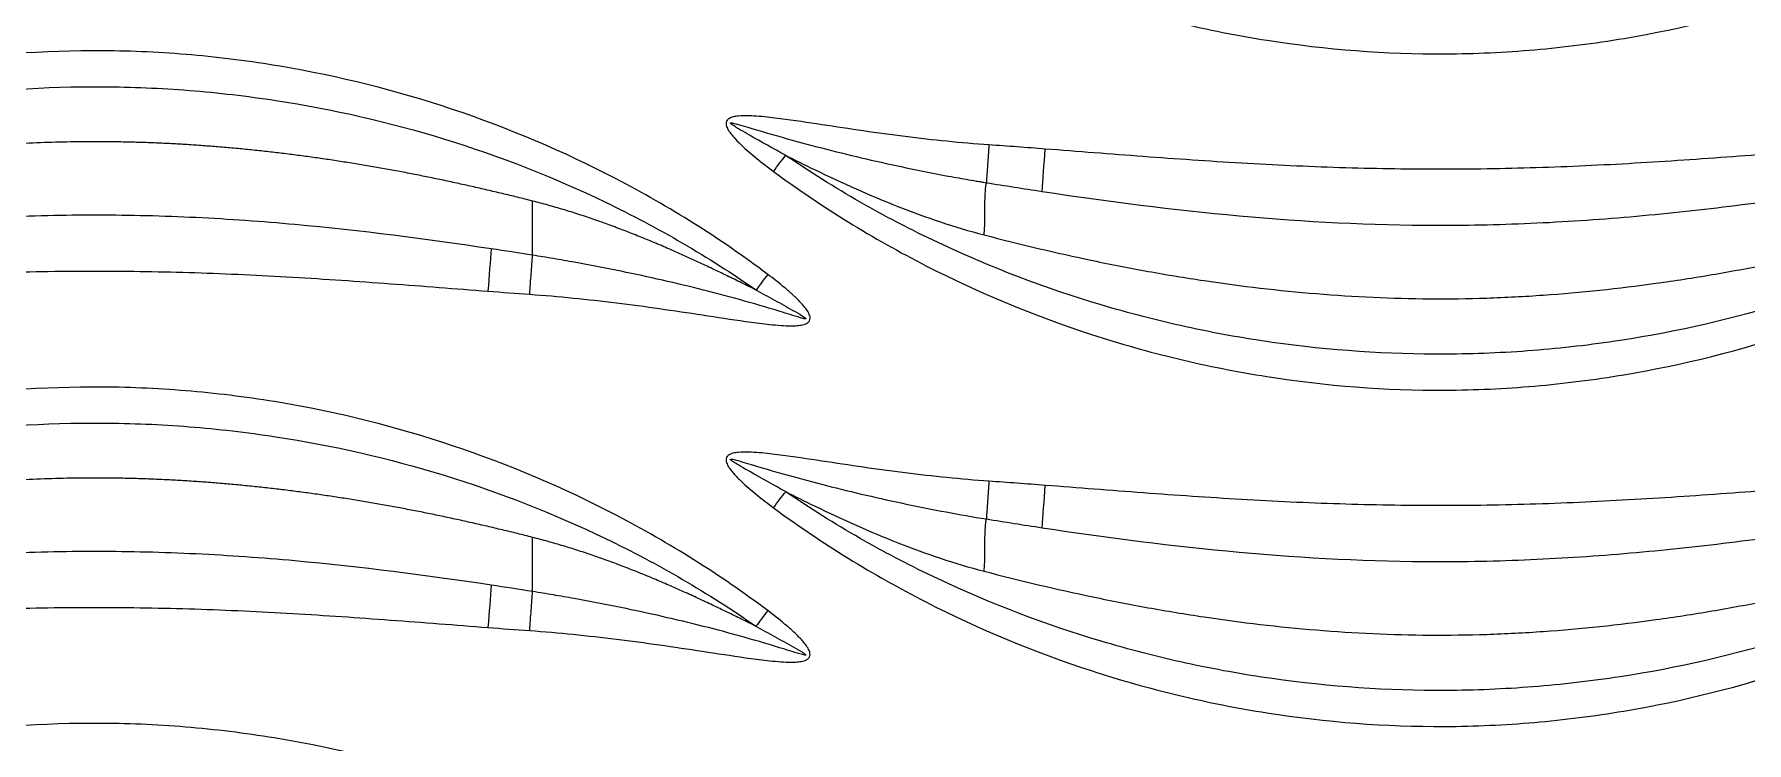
# Model space of a CAD drawing. Extents: x -2 to 78, y -19 to 124.
# Drawn here: x 30.93 to 37.3, y 42.78 to 45.41 of the extents above; entities that cross this region are included whole.
import ezdxf

# ---------------------------------------------------------------- set-up
doc = ezdxf.new("R2010")
doc.units = 0
doc.header["$MEASUREMENT"] = 0
doc.layers.add('1', color=4, linetype='Continuous')
doc.layers.add('GEOMETRY', color=2, linetype='Continuous', lineweight=25)

# ---------------------------------------------------------------- blocks, each defined once
blk = doc.blocks.new('2026 BEAM 220')
at = {"layer": 'GEOMETRY', "flags": 128}
for points in [[(36.6581, 44.827), (36.6594, 44.8441), (36.6607, 44.8622), (36.6622, 44.8811), (36.6637, 44.9009), (36.6653, 44.9212), (36.6669, 44.942), (36.6685, 44.9631), (36.6701, 44.9843)], [(34.6092, 44.6134), (34.6079, 44.5963), (34.6065, 44.5783), (34.6051, 44.5593), (34.6035, 44.5396), (34.602, 44.5192), (34.6004, 44.4984), (34.5988, 44.4773), (34.5972, 44.4561)], [(36.6582, 43.577), (36.6595, 43.594), (36.6609, 43.6121), (36.6624, 43.6311), (36.6639, 43.6508), (36.6654, 43.6712), (36.667, 43.6919), (36.6686, 43.713), (36.6703, 43.7343)], [(34.6093, 43.3634), (34.608, 43.3463), (34.6066, 43.3282), (34.6052, 43.3093), (34.6037, 43.2895), (34.6021, 43.2692), (34.6005, 43.2484), (34.5989, 43.2273), (34.5973, 43.2061)]]:
    blk.add_lwpolyline(points, dxfattribs=at)
at = {"layer": 'GEOMETRY'}
for points, knots in [([(35.6598, 46.151), (35.7501, 46.0843), (35.8427, 46.0219), (36.0318, 45.9051), (36.1284, 45.8509), (36.4242, 45.6997), (36.6291, 45.6146), (36.8953, 45.5279), (36.9491, 45.5116), (37.057, 45.4812), (37.1113, 45.467), (37.2203, 45.4408), (37.2752, 45.4288), (37.3852, 45.407), (37.4402, 45.3973), (37.7156, 45.354), (37.9365, 45.337), (38.2685, 45.3387), (38.3793, 45.3438), (38.5457, 45.3582), (38.6012, 45.3641), (38.7122, 45.3782), (38.7678, 45.3864), (39.0437, 45.4327), (39.259, 45.4868), (39.574, 45.5924), (39.6777, 45.6318), (39.8312, 45.6971), (39.8821, 45.7199), (39.9831, 45.7676), (40.0333, 45.7926), (40.1825, 45.8707), (40.2795, 45.9265), (40.4686, 46.0461), (40.5607, 46.1098), (40.6502, 46.1776)], [0, 0, 0, 0, 0.0625, 0.0625, 0.125, 0.125, 0.25, 0.25, 0.28125, 0.28125, 0.3125, 0.3125, 0.34375, 0.34375, 0.375, 0.375, 0.5, 0.5, 0.5625, 0.5625, 0.59375, 0.59375, 0.625, 0.625, 0.75, 0.75, 0.8125, 0.8125, 0.84375, 0.84375, 0.875, 0.875, 0.9375, 0.9375, 1, 1, 1, 1]), ([(35.6378, 44.5185), (35.5489, 44.5855), (35.4573, 44.6484), (35.2694, 44.7665), (35.1731, 44.8218), (34.8768, 44.9761), (34.6737, 45.0619), (34.2571, 45.2013), (34.0436, 45.2549), (33.7698, 45.301), (33.7147, 45.3092), (33.6047, 45.3232), (33.5497, 45.3292), (33.3848, 45.3436), (33.2749, 45.3488), (32.9458, 45.351), (32.7267, 45.3347), (32.4534, 45.2925), (32.3987, 45.2829), (32.2895, 45.2616), (32.2352, 45.2499), (32.0735, 45.2116), (31.9671, 45.182), (31.6522, 45.081), (31.448, 44.9976), (31.2, 44.8725), (31.1508, 44.8464), (31.0536, 44.7923), (31.0057, 44.7643), (30.8635, 44.6775), (30.7711, 44.6158), (30.6813, 44.5501)], [0, 0, 0, 0, 0.0625, 0.0625, 0.125, 0.125, 0.25, 0.25, 0.375, 0.375, 0.40625, 0.40625, 0.4375, 0.4375, 0.5, 0.5, 0.625, 0.625, 0.65625, 0.65625, 0.6875, 0.6875, 0.75, 0.75, 0.875, 0.875, 0.90625, 0.90625, 0.9375, 0.9375, 1, 1, 1, 1]), ([(30.7269, 44.4897), (30.8165, 44.5505), (30.9084, 44.6074), (31.0494, 44.6872), (31.097, 44.7128), (31.1931, 44.7623), (31.2418, 44.7862), (31.4866, 44.9005), (31.6876, 44.9761), (31.9963, 45.0671), (32.1005, 45.0936), (32.3112, 45.1392), (32.4181, 45.1582), (32.738, 45.203), (32.9516, 45.2172), (33.2726, 45.2152), (33.3796, 45.2107), (33.5403, 45.198), (33.5939, 45.1928), (33.7011, 45.1803), (33.7549, 45.1731), (34.0217, 45.1323), (34.2306, 45.0843), (34.6395, 44.9585), (34.8395, 44.8806), (35.1322, 44.7397), (35.2277, 44.6891), (35.4143, 44.5805), (35.5054, 44.5225), (35.5943, 44.4606)], [0, 0, 0, 0, 0.0625, 0.0625, 0.09375, 0.09375, 0.125, 0.125, 0.25, 0.25, 0.3125, 0.3125, 0.375, 0.375, 0.5, 0.5, 0.5625, 0.5625, 0.59375, 0.59375, 0.625, 0.625, 0.75, 0.75, 0.875, 0.875, 0.9375, 0.9375, 1, 1, 1, 1]), ([(36.4606, 44.9997), (36.3565, 45.0069), (36.2526, 45.0176), (36.0973, 45.0371), (36.0455, 45.0441), (35.9422, 45.059), (35.8906, 45.0668), (35.7874, 45.0824), (35.7358, 45.0903), (35.6581, 45.1003), (35.6322, 45.1034), (35.5932, 45.1066), (35.5802, 45.1075), (35.5541, 45.1082), (35.541, 45.1082), (35.5215, 45.1062), (35.515, 45.1053), (35.5056, 45.1028), (35.5024, 45.1017), (35.4964, 45.0991), (35.4935, 45.0975), (35.4885, 45.0934), (35.4863, 45.0908), (35.4836, 45.0848), (35.483, 45.0815), (35.4834, 45.0716), (35.4858, 45.0653), (35.4917, 45.0538), (35.4953, 45.0483), (35.503, 45.0379), (35.5072, 45.0328), (35.52, 45.0182), (35.5292, 45.009), (35.5574, 44.9821), (35.5773, 44.9652), (35.6176, 44.9326), (35.6383, 44.9168), (35.6592, 44.9013)], [0, 0, 0, 0, 0.25, 0.25, 0.375, 0.375, 0.5, 0.5, 0.625, 0.625, 0.6875, 0.6875, 0.71875, 0.71875, 0.75, 0.75, 0.765625, 0.765625, 0.773438, 0.773438, 0.78125, 0.78125, 0.789063, 0.789063, 0.796875, 0.796875, 0.8125, 0.8125, 0.828125, 0.828125, 0.84375, 0.84375, 0.875, 0.875, 0.9375, 0.9375, 1, 1, 1, 1]), ([(35.7036, 44.9613), (35.6589, 44.9859), (35.6143, 45.0107), (35.5589, 45.0423), (35.5479, 45.0486), (35.5314, 45.0583), (35.5259, 45.0616), (35.5151, 45.0683), (35.5097, 45.0717), (35.5033, 45.0764), (35.502, 45.0774), (35.5002, 45.079), (35.4997, 45.0796), (35.4991, 45.0806), (35.4989, 45.0811), (35.4993, 45.0817), (35.4998, 45.0819), (35.5017, 45.0822), (35.5033, 45.0819), (35.5064, 45.0814), (35.508, 45.081), (35.5157, 45.0793), (35.5218, 45.0776), (35.5401, 45.0724), (35.5522, 45.0688), (35.6128, 45.0507), (35.6613, 45.0363), (35.7588, 45.0091), (35.8078, 44.9961), (35.9549, 44.9586), (36.0535, 44.9357), (36.2021, 44.9045), (36.2517, 44.8946), (36.3263, 44.8807), (36.3511, 44.8762), (36.3885, 44.8697), (36.4072, 44.8665), (36.4259, 44.8634), (36.4384, 44.8614), (36.4446, 44.8603), (36.4509, 44.8593)], [0, 0, 0, 0, 0.125, 0.125, 0.15625, 0.15625, 0.171875, 0.171875, 0.1875, 0.1875, 0.191406, 0.191406, 0.193359, 0.193359, 0.194336, 0.194336, 0.195313, 0.195313, 0.199219, 0.199219, 0.203125, 0.203125, 0.21875, 0.21875, 0.25, 0.25, 0.375, 0.375, 0.5, 0.5, 0.75, 0.75, 0.875, 0.875, 0.9375, 0.9375, 0.96875, 0.984375, 0.984375, 1, 1, 1, 1]), ([(34.7629, 44.7911), (34.7442, 44.7958), (34.7069, 44.8052), (34.6507, 44.8188), (34.5944, 44.8321), (34.538, 44.845), (34.4815, 44.8575), (34.425, 44.8696), (34.3683, 44.8813), (34.3115, 44.8925), (34.2546, 44.9033), (34.1977, 44.9136), (34.1406, 44.9235), (34.0835, 44.9328), (34.0262, 44.9417), (33.9689, 44.9501), (33.9115, 44.9581), (33.854, 44.9655), (33.7964, 44.9724), (33.7387, 44.9787), (33.681, 44.9846), (33.6232, 44.9899), (33.5654, 44.9946), (33.5075, 44.9988), (33.4495, 45.0024), (33.3916, 45.0055), (33.3335, 45.0079), (33.2755, 45.0097), (33.2174, 45.011), (33.1594, 45.0115), (33.0833, 45.0115), (32.9891, 45.0098), (32.8769, 45.0056), (32.7648, 44.9991), (32.6529, 44.9904), (32.5412, 44.9797), (32.4298, 44.9671), (32.3187, 44.9525), (32.2079, 44.936), (32.0974, 44.9177), (31.9873, 44.8978), (31.8775, 44.8761), (31.7681, 44.8528), (31.6591, 44.828), (31.5504, 44.8018), (31.4782, 44.7832), (31.4422, 44.7739)], [0, 0, 0, 0, 0.0172382, 0.0344782, 0.0517199, 0.0689628, 0.0862062, 0.1034498, 0.1206929, 0.1379353, 0.1551768, 0.1724175, 0.1896576, 0.2068974, 0.2241373, 0.2413776, 0.2586189, 0.2758616, 0.2931055, 0.3103499, 0.3275945, 0.3448388, 0.3620825, 0.3793254, 0.3965673, 0.4138081, 0.431048, 0.4482869, 0.465525, 0.4827628, 0.5000005, 0.5333278, 0.5666585, 0.5999934, 0.6333318, 0.6666718, 0.7000105, 0.733344, 0.7666719, 0.7999979, 0.8333258, 0.8666582, 0.8999965, 0.9333369, 0.9666729, 1, 1, 1, 1]), ([(40.6076, 44.9855), (40.5182, 44.9228), (40.4265, 44.864), (40.2388, 44.7541), (40.1427, 44.703), (39.9954, 44.6317), (39.9458, 44.6089), (39.8462, 44.5653), (39.7961, 44.5446), (39.645, 44.4852), (39.5431, 44.4496), (39.234, 44.3542), (39.0235, 44.3058), (38.7547, 44.2646), (38.7005, 44.2573), (38.5923, 44.2449), (38.5383, 44.2396), (38.3762, 44.2269), (38.2682, 44.2224), (37.9447, 44.2208), (37.7294, 44.2353), (37.4608, 44.2735), (37.4071, 44.2821), (37.2997, 44.3014), (37.2463, 44.3121), (37.087, 44.3469), (36.982, 44.374), (36.671, 44.4666), (36.4687, 44.5435), (36.2223, 44.6596), (36.1733, 44.6838), (36.0766, 44.7341), (36.0288, 44.7602), (35.887, 44.8412), (35.7946, 44.8989), (35.7045, 44.9607)], [0, 0, 0, 0, 0.0625, 0.0625, 0.125, 0.125, 0.15625, 0.15625, 0.1875, 0.1875, 0.25, 0.25, 0.375, 0.375, 0.40625, 0.40625, 0.4375, 0.4375, 0.5, 0.5, 0.625, 0.625, 0.65625, 0.65625, 0.6875, 0.6875, 0.75, 0.75, 0.875, 0.875, 0.90625, 0.90625, 0.9375, 0.9375, 1, 1, 1, 1]), ([(36.4606, 44.9997), (36.4589, 44.9749), (36.4572, 44.95), (36.4539, 44.9025), (36.4523, 44.8799), (36.4509, 44.8593)], [0, 0, 0, 0, 0.5, 0.5, 1, 1, 1, 1]), ([(39.5927, 44.9837), (39.471, 44.9744), (39.3493, 44.9647), (39.1058, 44.9467), (38.984, 44.9383), (38.7402, 44.9242), (38.6183, 44.9185), (38.3742, 44.9108), (38.2522, 44.9089), (38.0083, 44.909), (37.8865, 44.9111), (37.643, 44.919), (37.5213, 44.9248), (37.278, 44.9389), (37.1564, 44.9473), (36.9132, 44.9654), (36.7917, 44.975), (36.6701, 44.9843)], [0, 0, 0, 0, 0.125, 0.125, 0.25, 0.25, 0.375, 0.375, 0.5, 0.5, 0.625, 0.625, 0.75, 0.75, 0.875, 0.875, 1, 1, 1, 1]), ([(35.6592, 44.9013), (35.7495, 44.8346), (35.8421, 44.7722), (36.0312, 44.6555), (36.1278, 44.6011), (36.4236, 44.45), (36.6286, 44.3648), (36.8947, 44.2781), (36.9485, 44.2618), (37.0565, 44.2313), (37.1107, 44.2172), (37.2198, 44.191), (37.2746, 44.179), (37.3846, 44.1571), (37.4397, 44.1474), (37.7151, 44.1041), (37.936, 44.0871), (38.268, 44.0887), (38.3788, 44.0938), (38.5452, 44.1082), (38.6007, 44.1141), (38.7118, 44.1282), (38.7674, 44.1364), (39.0433, 44.1826), (39.2586, 44.2367), (39.5737, 44.3424), (39.6774, 44.3817), (39.8309, 44.447), (39.8818, 44.4698), (39.9828, 44.5176), (40.033, 44.5425), (40.1822, 44.6206), (40.2792, 44.6764), (40.4684, 44.796), (40.5605, 44.8596), (40.65, 44.9275)], [0, 0, 0, 0, 0.0625, 0.0625, 0.125, 0.125, 0.25, 0.25, 0.28125, 0.28125, 0.3125, 0.3125, 0.34375, 0.34375, 0.375, 0.375, 0.5, 0.5, 0.5625, 0.5625, 0.59375, 0.59375, 0.625, 0.625, 0.75, 0.75, 0.8125, 0.8125, 0.84375, 0.84375, 0.875, 0.875, 0.9375, 0.9375, 1, 1, 1, 1]), ([(35.7041, 44.9611), (35.7405, 44.9428), (35.8778, 44.8749), (36.1203, 44.7657), (36.3336, 44.6937), (36.4422, 44.6653)], [0.4095603, 0.4095603, 0.4095603, 0.4095603, 0.5, 0.75, 1, 1, 1, 1]), ([(36.4422, 44.6653), (36.4432, 44.6712), (36.4443, 44.6835), (36.4452, 44.709), (36.4452, 44.7417), (36.4455, 44.781), (36.4468, 44.8189), (36.4488, 44.8445), (36.4506, 44.8573), (36.4509, 44.8593)], [0, 0, 0, 0, 0.0625, 0.125, 0.25, 0.375, 0.5, 0.625, 0.6482113, 0.6482113, 0.6482113, 0.6482113]), ([(34.7629, 44.5897), (34.7629, 44.5921), (34.763, 44.5969), (34.763, 44.6043), (34.763, 44.612), (34.763, 44.6198), (34.763, 44.6278), (34.763, 44.6359), (34.7629, 44.6481), (34.7628, 44.6642), (34.7628, 44.6843), (34.7629, 44.7041), (34.7629, 44.7232), (34.7629, 44.7416), (34.7629, 44.759), (34.7629, 44.7755), (34.7629, 44.7859), (34.7629, 44.7911)], [0, 0, 0, 0, 0.0414787, 0.082986, 0.124522, 0.166087, 0.2076811, 0.2493045, 0.2909574, 0.3906891, 0.4872601, 0.5806625, 0.6708903, 0.757939, 0.8418065, 0.9224926, 1, 1, 1, 1]), ([(35.5942, 44.4604), (35.5763, 44.4693), (35.5406, 44.487), (35.4868, 44.5132), (35.4329, 44.5391), (35.3787, 44.5644), (35.3243, 44.5893), (35.2696, 44.6135), (35.2147, 44.637), (35.1594, 44.6597), (35.1038, 44.6816), (35.0479, 44.7026), (34.9916, 44.7226), (34.935, 44.7415), (34.878, 44.7593), (34.8207, 44.776), (34.7822, 44.786), (34.7629, 44.7911)], [0, 0, 0, 0, 0.066671, 0.133348, 0.200029, 0.26671, 0.333389, 0.40006, 0.466723, 0.533375, 0.600018, 0.666653, 0.733287, 0.799926, 0.866582, 0.933267, 1, 1, 1, 1]), ([(36.6581, 44.827), (36.9019, 44.7902), (37.1461, 44.7584), (37.6359, 44.714), (37.8815, 44.7013), (38.2513, 44.7009), (38.3749, 44.7038), (38.6223, 44.7154), (38.7457, 44.724), (38.992, 44.746), (39.1149, 44.7594), (39.3602, 44.79), (39.4827, 44.8072), (39.6049, 44.8256)], [0, 0, 0, 0, 0.25, 0.25, 0.5, 0.5, 0.625, 0.625, 0.75, 0.75, 0.875, 0.875, 1, 1, 1, 1]), ([(34.6092, 44.6134), (34.3667, 44.6499), (34.1235, 44.6815), (33.7569, 44.7147), (33.6342, 44.7234), (33.3891, 44.7352), (33.2664, 44.7384), (33.0211, 44.7386), (32.8983, 44.7357), (32.6528, 44.7243), (32.5304, 44.7158), (32.164, 44.6833), (31.9209, 44.6521), (31.6783, 44.6158)], [0, 0, 0, 0, 0.25, 0.25, 0.375, 0.375, 0.5, 0.5, 0.625, 0.625, 0.75, 0.75, 1, 1, 1, 1]), ([(36.4422, 44.6653), (36.5759, 44.6304), (36.7108, 44.5983), (36.9154, 44.5555), (36.9839, 44.5421), (37.1217, 44.5173), (37.1911, 44.5058), (37.5385, 44.454), (37.8188, 44.4298), (38.1711, 44.4274), (38.2416, 44.4283), (38.3822, 44.4329), (38.4524, 44.4366), (38.6627, 44.4513), (38.8025, 44.4661), (39.0112, 44.495), (39.0807, 44.5058), (39.2191, 44.5293), (39.2879, 44.5421), (39.4932, 44.5831), (39.6287, 44.6142), (39.7629, 44.6482)], [0, 0, 0, 0, 0.125, 0.125, 0.1875, 0.1875, 0.25, 0.25, 0.5, 0.5, 0.5625, 0.5625, 0.625, 0.625, 0.75, 0.75, 0.8125, 0.8125, 0.875, 0.875, 1, 1, 1, 1]), ([(34.7525, 44.4445), (34.7544, 44.4703), (34.7562, 44.4962), (34.7598, 44.5453), (34.7614, 44.5687), (34.7629, 44.5897)], [0, 0, 0, 0, 0.5, 0.5, 1, 1, 1, 1]), ([(35.5942, 44.4604), (35.6171, 44.448), (35.6401, 44.4354), (35.6859, 44.4102), (35.7087, 44.3976), (35.7429, 44.3783), (35.7542, 44.3718), (35.7681, 44.3632), (35.7709, 44.3615), (35.7749, 44.3587), (35.7762, 44.3577), (35.7781, 44.3561), (35.7787, 44.3556), (35.7794, 44.3546), (35.7797, 44.3541), (35.7793, 44.3534), (35.7788, 44.3534), (35.7767, 44.3532), (35.7751, 44.3535), (35.7719, 44.3542), (35.7703, 44.3545), (35.7655, 44.3557), (35.7623, 44.3566), (35.7465, 44.3611), (35.734, 44.365), (35.7089, 44.3727), (35.6964, 44.3766), (35.6336, 44.3958), (35.5832, 44.4106), (35.482, 44.4387), (35.4312, 44.452), (35.2783, 44.4901), (35.1757, 44.5131), (35.0214, 44.5443), (34.9698, 44.5542), (34.8924, 44.5681), (34.8665, 44.5726), (34.8277, 44.5792), (34.8148, 44.5813), (34.7889, 44.5856), (34.7758, 44.5876), (34.7629, 44.5897)], [0, 0, 0, 0, 0.0625, 0.0625, 0.125, 0.125, 0.15625, 0.15625, 0.164062, 0.164062, 0.167969, 0.167969, 0.169922, 0.169922, 0.170898, 0.170898, 0.171875, 0.171875, 0.175781, 0.175781, 0.179687, 0.179687, 0.1875, 0.1875, 0.21875, 0.21875, 0.25, 0.25, 0.375, 0.375, 0.5, 0.5, 0.75, 0.75, 0.875, 0.875, 0.9375, 0.9375, 0.96875, 0.96875, 1, 1, 1, 1]), ([(31.6903, 44.4577), (31.8113, 44.4669), (31.9322, 44.4764), (32.1742, 44.4941), (32.2952, 44.5023), (32.5374, 44.516), (32.6586, 44.5216), (32.9012, 44.5291), (33.0225, 44.531), (33.265, 44.5309), (33.3863, 44.5288), (33.6287, 44.5209), (33.75, 44.5152), (33.9922, 44.5011), (34.1133, 44.4928), (34.3552, 44.4749), (34.4762, 44.4653), (34.5972, 44.4561)], [0, 0, 0, 0, 0.125, 0.125, 0.25, 0.25, 0.375, 0.375, 0.5, 0.5, 0.625, 0.625, 0.75, 0.75, 0.875, 0.875, 1, 1, 1, 1]), ([(34.7525, 44.4445), (34.8603, 44.4368), (34.9677, 44.4259), (35.1284, 44.4061), (35.1819, 44.399), (35.2888, 44.3838), (35.3422, 44.3758), (35.4489, 44.3596), (35.5022, 44.3513), (35.5824, 44.34), (35.6092, 44.3364), (35.6494, 44.3319), (35.6628, 44.3306), (35.6897, 44.3284), (35.7032, 44.3276), (35.7234, 44.3272), (35.7301, 44.3272), (35.7436, 44.3277), (35.7504, 44.3282), (35.7637, 44.33), (35.7704, 44.3313), (35.7799, 44.3349), (35.783, 44.3364), (35.7886, 44.3402), (35.7911, 44.3426), (35.7945, 44.3484), (35.7954, 44.3518), (35.7956, 44.3586), (35.795, 44.3619), (35.7921, 44.3717), (35.7888, 44.3776), (35.7815, 44.389), (35.7774, 44.3943), (35.769, 44.4046), (35.7645, 44.4096), (35.7507, 44.4241), (35.7411, 44.4334), (35.7213, 44.4515), (35.7111, 44.4602), (35.6803, 44.4859), (35.6592, 44.5024), (35.6378, 44.5185)], [0, 0, 0, 0, 0.25, 0.25, 0.375, 0.375, 0.5, 0.5, 0.625, 0.625, 0.6875, 0.6875, 0.71875, 0.71875, 0.75, 0.75, 0.765625, 0.765625, 0.78125, 0.78125, 0.796875, 0.796875, 0.804687, 0.804687, 0.8125, 0.8125, 0.820312, 0.820312, 0.828125, 0.828125, 0.84375, 0.84375, 0.859375, 0.859375, 0.875, 0.875, 0.90625, 0.90625, 0.9375, 0.9375, 1, 1, 1, 1]), ([(35.6376, 43.2686), (35.5487, 43.3356), (35.4571, 43.3985), (35.2691, 43.5167), (35.1727, 43.572), (34.8764, 43.7263), (34.6732, 43.8121), (34.2565, 43.9515), (34.0429, 44.0052), (33.769, 44.0512), (33.7139, 44.0594), (33.6038, 44.0734), (33.5488, 44.0793), (33.3838, 44.0937), (33.2739, 44.0989), (32.9447, 44.1011), (32.7255, 44.0847), (32.4521, 44.0424), (32.3975, 44.0328), (32.2882, 44.0115), (32.2339, 43.9997), (32.0721, 43.9614), (31.9657, 43.9318), (31.6508, 43.8307), (31.4465, 43.7472), (31.1985, 43.6219), (31.1493, 43.5958), (31.0521, 43.5417), (31.0041, 43.5137), (30.862, 43.4268), (30.7696, 43.365), (30.6797, 43.2992)], [0, 0, 0, 0, 0.0625, 0.0625, 0.125, 0.125, 0.25, 0.25, 0.375, 0.375, 0.40625, 0.40625, 0.4375, 0.4375, 0.5, 0.5, 0.625, 0.625, 0.65625, 0.65625, 0.6875, 0.6875, 0.75, 0.75, 0.875, 0.875, 0.90625, 0.90625, 0.9375, 0.9375, 1, 1, 1, 1]), ([(30.7253, 43.239), (30.815, 43.2998), (30.9069, 43.3567), (31.0479, 43.4366), (31.0954, 43.4623), (31.1916, 43.5118), (31.2402, 43.5357), (31.4851, 43.6501), (31.6862, 43.7258), (31.995, 43.8169), (32.0992, 43.8435), (32.3099, 43.8891), (32.4168, 43.9081), (32.7369, 43.953), (32.9506, 43.9672), (33.2716, 43.9653), (33.3787, 43.9608), (33.5394, 43.9481), (33.593, 43.9429), (33.7003, 43.9305), (33.754, 43.9233), (34.021, 43.8825), (34.23, 43.8345), (34.639, 43.7087), (34.8391, 43.6308), (35.1319, 43.4899), (35.2274, 43.4393), (35.414, 43.3307), (35.5052, 43.2727), (35.5941, 43.2107)], [0, 0, 0, 0, 0.0625, 0.0625, 0.09375, 0.09375, 0.125, 0.125, 0.25, 0.25, 0.3125, 0.3125, 0.375, 0.375, 0.5, 0.5, 0.5625, 0.5625, 0.59375, 0.59375, 0.625, 0.625, 0.75, 0.75, 0.875, 0.875, 0.9375, 0.9375, 1, 1, 1, 1]), ([(36.4606, 43.7497), (36.3565, 43.7569), (36.2526, 43.7676), (36.0972, 43.7871), (36.0455, 43.7941), (35.9421, 43.809), (35.8905, 43.8169), (35.7873, 43.8324), (35.7357, 43.8403), (35.658, 43.8503), (35.6321, 43.8534), (35.5931, 43.8566), (35.5801, 43.8575), (35.5539, 43.8582), (35.5409, 43.8582), (35.5214, 43.8562), (35.5149, 43.8553), (35.5054, 43.8528), (35.5023, 43.8518), (35.4962, 43.8491), (35.4933, 43.8475), (35.4883, 43.8434), (35.4862, 43.8408), (35.4835, 43.8348), (35.4829, 43.8315), (35.4833, 43.8216), (35.4858, 43.8153), (35.4917, 43.8037), (35.4953, 43.7983), (35.503, 43.7879), (35.5072, 43.7828), (35.52, 43.7682), (35.5292, 43.7589), (35.5574, 43.7321), (35.5773, 43.7152), (35.6177, 43.6826), (35.6383, 43.6668), (35.6592, 43.6513)], [0, 0, 0, 0, 0.25, 0.25, 0.375, 0.375, 0.5, 0.5, 0.625, 0.625, 0.6875, 0.6875, 0.71875, 0.71875, 0.75, 0.75, 0.765625, 0.765625, 0.773438, 0.773438, 0.78125, 0.78125, 0.789063, 0.789063, 0.796875, 0.796875, 0.8125, 0.8125, 0.828125, 0.828125, 0.84375, 0.84375, 0.875, 0.875, 0.9375, 0.9375, 1, 1, 1, 1]), ([(35.7036, 43.7113), (35.6592, 43.7358), (35.6149, 43.7604), (35.5598, 43.7918), (35.5488, 43.7981), (35.5324, 43.8077), (35.527, 43.811), (35.5162, 43.8176), (35.5108, 43.821), (35.5043, 43.8256), (35.5031, 43.8265), (35.5012, 43.828), (35.5006, 43.8286), (35.4998, 43.8294), (35.4996, 43.8297), (35.4991, 43.8304), (35.4989, 43.8307), (35.4989, 43.8315), (35.4994, 43.8318), (35.5001, 43.832), (35.5005, 43.832), (35.5017, 43.832), (35.5025, 43.832), (35.5049, 43.8317), (35.5064, 43.8314), (35.5142, 43.8298), (35.5203, 43.828), (35.5386, 43.8229), (35.5507, 43.8192), (35.6114, 43.8011), (35.66, 43.7867), (35.7577, 43.7594), (35.8067, 43.7464), (35.9541, 43.7088), (36.0529, 43.6858), (36.2513, 43.6441), (36.3508, 43.6254), (36.4509, 43.6093)], [0, 0, 0, 0, 0.125, 0.125, 0.15625, 0.15625, 0.171875, 0.171875, 0.1875, 0.1875, 0.191406, 0.191406, 0.193359, 0.193359, 0.194336, 0.194336, 0.195312, 0.195312, 0.196289, 0.196289, 0.197266, 0.197266, 0.199219, 0.199219, 0.203125, 0.203125, 0.21875, 0.21875, 0.25, 0.25, 0.375, 0.375, 0.5, 0.5, 0.75, 0.75, 1, 1, 1, 1]), ([(34.7629, 43.5411), (34.7442, 43.5458), (34.7069, 43.5552), (34.6507, 43.5688), (34.5944, 43.5821), (34.538, 43.595), (34.4815, 43.6075), (34.425, 43.6196), (34.3683, 43.6313), (34.3115, 43.6425), (34.2546, 43.6533), (34.1977, 43.6636), (34.1406, 43.6735), (34.0835, 43.6828), (34.0262, 43.6917), (33.9689, 43.7001), (33.9115, 43.7081), (33.854, 43.7155), (33.7964, 43.7224), (33.7387, 43.7287), (33.681, 43.7346), (33.6232, 43.7399), (33.5654, 43.7446), (33.5075, 43.7488), (33.4495, 43.7524), (33.3916, 43.7555), (33.3335, 43.7579), (33.2755, 43.7597), (33.2174, 43.761), (33.1594, 43.7615), (33.0833, 43.7615), (32.9891, 43.7598), (32.8769, 43.7556), (32.7648, 43.7491), (32.6529, 43.7404), (32.5412, 43.7297), (32.4298, 43.7171), (32.3187, 43.7025), (32.2079, 43.686), (32.0974, 43.6677), (31.9873, 43.6478), (31.8775, 43.6261), (31.7681, 43.6028), (31.6591, 43.578), (31.5504, 43.5518), (31.4782, 43.5332), (31.4422, 43.5239)], [0, 0, 0, 0, 0.0172382, 0.0344782, 0.0517199, 0.0689628, 0.0862062, 0.1034498, 0.1206929, 0.1379353, 0.1551768, 0.1724175, 0.1896576, 0.2068974, 0.2241373, 0.2413776, 0.2586189, 0.2758616, 0.2931055, 0.3103499, 0.3275945, 0.3448388, 0.3620825, 0.3793254, 0.3965673, 0.4138081, 0.431048, 0.4482869, 0.465525, 0.4827628, 0.5000005, 0.5333278, 0.5666585, 0.5999934, 0.6333318, 0.6666718, 0.7000105, 0.733344, 0.7666719, 0.7999979, 0.8333258, 0.8666582, 0.8999965, 0.9333369, 0.9666729, 1, 1, 1, 1]), ([(35.7041, 43.711), (35.7405, 43.6928), (35.8778, 43.6249), (36.1203, 43.5157), (36.3336, 43.4437), (36.4422, 43.4153)], [0.4095793, 0.4095793, 0.4095793, 0.4095793, 0.5, 0.75, 1, 1, 1, 1]), ([(40.6069, 43.7352), (40.5175, 43.6725), (40.4259, 43.6138), (40.2381, 43.5039), (40.142, 43.4527), (39.9947, 43.3815), (39.9452, 43.3587), (39.8456, 43.3152), (39.7955, 43.2944), (39.6444, 43.2351), (39.5425, 43.1995), (39.2335, 43.1041), (39.023, 43.0558), (38.7542, 43.0146), (38.7, 43.0074), (38.5919, 42.9949), (38.5378, 42.9897), (38.3758, 42.977), (38.2678, 42.9725), (37.9443, 42.9709), (37.7291, 42.9854), (37.4605, 43.0236), (37.4068, 43.0322), (37.2995, 43.0516), (37.246, 43.0622), (37.0868, 43.097), (36.9819, 43.1241), (36.6709, 43.2167), (36.4686, 43.2936), (36.2222, 43.4097), (36.1733, 43.4339), (36.0766, 43.4842), (36.0288, 43.5102), (35.887, 43.5912), (35.7946, 43.649), (35.7046, 43.7107)], [0, 0, 0, 0, 0.0625, 0.0625, 0.125, 0.125, 0.15625, 0.15625, 0.1875, 0.1875, 0.25, 0.25, 0.375, 0.375, 0.40625, 0.40625, 0.4375, 0.4375, 0.5, 0.5, 0.625, 0.625, 0.65625, 0.65625, 0.6875, 0.6875, 0.75, 0.75, 0.875, 0.875, 0.90625, 0.90625, 0.9375, 0.9375, 1, 1, 1, 1]), ([(36.4606, 43.7497), (36.4589, 43.7248), (36.4572, 43.7), (36.4539, 43.6525), (36.4523, 43.6299), (36.4509, 43.6093)], [0, 0, 0, 0, 0.5, 0.5, 1, 1, 1, 1]), ([(39.5924, 43.7337), (39.4707, 43.7243), (39.349, 43.7146), (39.1055, 43.6966), (38.9837, 43.6883), (38.74, 43.6742), (38.6181, 43.6685), (38.374, 43.6608), (38.2521, 43.6588), (38.0083, 43.659), (37.8864, 43.6611), (37.643, 43.669), (37.5213, 43.6747), (37.278, 43.6889), (37.1564, 43.6973), (36.9133, 43.7153), (36.7918, 43.725), (36.6703, 43.7343)], [0, 0, 0, 0, 0.125, 0.125, 0.25, 0.25, 0.375, 0.375, 0.5, 0.5, 0.625, 0.625, 0.75, 0.75, 0.875, 0.875, 1, 1, 1, 1]), ([(35.6592, 43.6513), (35.7495, 43.5846), (35.8421, 43.5222), (36.0312, 43.4055), (36.1278, 43.3512), (36.4235, 43.2001), (36.6284, 43.1149), (36.8946, 43.0283), (36.9483, 43.0119), (37.0563, 42.9814), (37.1105, 42.9673), (37.2195, 42.9411), (37.2744, 42.9291), (37.3844, 42.9073), (37.4394, 42.8975), (37.7148, 42.8542), (37.9356, 42.8372), (38.2676, 42.8388), (38.3784, 42.8439), (38.5448, 42.8582), (38.6002, 42.8641), (38.7113, 42.8782), (38.7669, 42.8864), (39.0428, 42.9326), (39.258, 42.9867), (39.5731, 43.0922), (39.6768, 43.1315), (39.8303, 43.1968), (39.8812, 43.2196), (39.9822, 43.2674), (40.0324, 43.2923), (40.1815, 43.3703), (40.2786, 43.4262), (40.4677, 43.5456), (40.5598, 43.6093), (40.6494, 43.6771)], [0, 0, 0, 0, 0.0625, 0.0625, 0.125, 0.125, 0.25, 0.25, 0.28125, 0.28125, 0.3125, 0.3125, 0.34375, 0.34375, 0.375, 0.375, 0.5, 0.5, 0.5625, 0.5625, 0.59375, 0.59375, 0.625, 0.625, 0.75, 0.75, 0.8125, 0.8125, 0.84375, 0.84375, 0.875, 0.875, 0.9375, 0.9375, 1, 1, 1, 1]), ([(36.4422, 43.4153), (36.4432, 43.4212), (36.4443, 43.4335), (36.4452, 43.459), (36.4452, 43.4917), (36.4455, 43.531), (36.4468, 43.5689), (36.4488, 43.5945), (36.4506, 43.6073), (36.4509, 43.6093)], [0, 0, 0, 0, 0.0625, 0.125, 0.25, 0.375, 0.5, 0.625, 0.6481782, 0.6481782, 0.6481782, 0.6481782]), ([(36.6582, 43.577), (36.902, 43.5402), (37.1461, 43.5084), (37.6358, 43.464), (37.8814, 43.4513), (38.2512, 43.4509), (38.3747, 43.4538), (38.6221, 43.4654), (38.7455, 43.474), (38.9918, 43.496), (39.1146, 43.5094), (39.3599, 43.54), (39.4823, 43.5571), (39.6046, 43.5755)], [0, 0, 0, 0, 0.25, 0.25, 0.5, 0.5, 0.625, 0.625, 0.75, 0.75, 0.875, 0.875, 1, 1, 1, 1]), ([(34.7629, 43.3397), (34.7629, 43.3421), (34.763, 43.3469), (34.763, 43.3543), (34.763, 43.362), (34.763, 43.3698), (34.763, 43.3778), (34.763, 43.3859), (34.7629, 43.3981), (34.7628, 43.4142), (34.7628, 43.4343), (34.7629, 43.4541), (34.7629, 43.4732), (34.7629, 43.4916), (34.7629, 43.509), (34.7629, 43.5255), (34.7629, 43.5359), (34.7629, 43.5411)], [0, 0, 0, 0, 0.041481, 0.08299, 0.124528, 0.166095, 0.207691, 0.249317, 0.290972, 0.390701, 0.48727, 0.580671, 0.670897, 0.757944, 0.84181, 0.922494, 1, 1, 1, 1]), ([(35.594, 43.2105), (35.5761, 43.2194), (35.5404, 43.2371), (35.4867, 43.2633), (35.4327, 43.2891), (35.3786, 43.3145), (35.3242, 43.3393), (35.2695, 43.3635), (35.2146, 43.387), (35.1593, 43.4097), (35.1037, 43.4316), (35.0478, 43.4526), (34.9916, 43.4726), (34.9349, 43.4915), (34.878, 43.5093), (34.8207, 43.526), (34.7822, 43.536), (34.7629, 43.5411)], [0, 0, 0, 0, 0.066671, 0.133348, 0.200029, 0.26671, 0.333389, 0.40006, 0.466723, 0.533375, 0.600018, 0.666653, 0.733287, 0.799926, 0.866582, 0.933267, 1, 1, 1, 1]), ([(34.6093, 43.3634), (34.3667, 43.3999), (34.1235, 43.4315), (33.7568, 43.4647), (33.6341, 43.4734), (33.3889, 43.4852), (33.2662, 43.4884), (33.0208, 43.4886), (32.898, 43.4857), (32.6525, 43.4742), (32.53, 43.4658), (32.1635, 43.4332), (31.9204, 43.402), (31.6778, 43.3657)], [0, 0, 0, 0, 0.25, 0.25, 0.375, 0.375, 0.5, 0.5, 0.625, 0.625, 0.75, 0.75, 1, 1, 1, 1]), ([(36.4422, 43.4153), (36.5759, 43.3804), (36.7108, 43.3483), (36.9154, 43.3055), (36.9839, 43.2921), (37.1217, 43.2673), (37.1911, 43.2558), (37.5385, 43.204), (37.8188, 43.1798), (38.1711, 43.1774), (38.2416, 43.1783), (38.3822, 43.1829), (38.4524, 43.1866), (38.6627, 43.2013), (38.8025, 43.2161), (39.0112, 43.245), (39.0807, 43.2558), (39.2191, 43.2793), (39.2879, 43.2921), (39.4932, 43.3331), (39.6287, 43.3642), (39.7629, 43.3982)], [0, 0, 0, 0, 0.125, 0.125, 0.1875, 0.1875, 0.25, 0.25, 0.5, 0.5, 0.5625, 0.5625, 0.625, 0.625, 0.75, 0.75, 0.8125, 0.8125, 0.875, 0.875, 1, 1, 1, 1]), ([(34.7525, 43.1945), (34.7544, 43.2203), (34.7562, 43.2461), (34.7598, 43.2953), (34.7614, 43.3187), (34.7629, 43.3397)], [0, 0, 0, 0, 0.5, 0.5, 1, 1, 1, 1]), ([(35.594, 43.2105), (35.6171, 43.1979), (35.6403, 43.1853), (35.6864, 43.1599), (35.7095, 43.1472), (35.7439, 43.1277), (35.7554, 43.1212), (35.7693, 43.1124), (35.7721, 43.1106), (35.7761, 43.1077), (35.7774, 43.1067), (35.7788, 43.1052), (35.7791, 43.1049), (35.7793, 43.1043), (35.7793, 43.1041), (35.7791, 43.1037), (35.7789, 43.1036), (35.778, 43.1033), (35.7771, 43.1034), (35.773, 43.1038), (35.7699, 43.1046), (35.7635, 43.1063), (35.7604, 43.1072), (35.7446, 43.1117), (35.7321, 43.1156), (35.7071, 43.1233), (35.6946, 43.1272), (35.6319, 43.1463), (35.5816, 43.1611), (35.4806, 43.1891), (35.4299, 43.2024), (35.2773, 43.2404), (35.175, 43.2633), (35.0209, 43.2944), (34.9694, 43.3043), (34.8921, 43.3182), (34.8663, 43.3227), (34.8276, 43.3292), (34.8147, 43.3314), (34.7888, 43.3356), (34.776, 43.3376), (34.7629, 43.3397)], [0, 0, 0, 0, 0.0625, 0.0625, 0.125, 0.125, 0.15625, 0.15625, 0.164063, 0.164063, 0.167969, 0.167969, 0.168945, 0.168945, 0.169434, 0.169434, 0.169922, 0.169922, 0.171875, 0.171875, 0.179688, 0.179688, 0.1875, 0.1875, 0.21875, 0.21875, 0.25, 0.25, 0.375, 0.375, 0.5, 0.5, 0.75, 0.75, 0.875, 0.875, 0.9375, 0.9375, 0.96875, 0.96875, 1, 1, 1, 1]), ([(31.6898, 43.2076), (31.8108, 43.2168), (31.9317, 43.2263), (32.1737, 43.244), (32.2948, 43.2522), (32.5371, 43.266), (32.6583, 43.2716), (32.9009, 43.2791), (33.0222, 43.281), (33.2648, 43.2808), (33.3861, 43.2787), (33.6286, 43.2709), (33.7499, 43.2651), (33.9922, 43.2511), (34.1133, 43.2427), (34.3553, 43.2249), (34.4763, 43.2153), (34.5973, 43.2061)], [0, 0, 0, 0, 0.125, 0.125, 0.25, 0.25, 0.375, 0.375, 0.5, 0.5, 0.625, 0.625, 0.75, 0.75, 0.875, 0.875, 1, 1, 1, 1]), ([(34.7525, 43.1945), (34.8603, 43.1868), (34.9677, 43.1759), (35.1283, 43.1561), (35.1818, 43.149), (35.2887, 43.1339), (35.342, 43.1259), (35.4488, 43.1096), (35.5021, 43.1014), (35.5823, 43.0901), (35.609, 43.0865), (35.6492, 43.082), (35.6626, 43.0807), (35.6895, 43.0785), (35.703, 43.0777), (35.7232, 43.0773), (35.7299, 43.0773), (35.7434, 43.0778), (35.7502, 43.0783), (35.7635, 43.0801), (35.7702, 43.0814), (35.7797, 43.085), (35.7828, 43.0865), (35.7884, 43.0903), (35.7909, 43.0927), (35.7943, 43.0985), (35.7952, 43.1019), (35.7954, 43.1087), (35.7948, 43.1121), (35.7918, 43.1218), (35.7886, 43.1278), (35.7813, 43.1391), (35.7772, 43.1444), (35.7687, 43.1547), (35.7643, 43.1597), (35.7505, 43.1743), (35.7408, 43.1835), (35.721, 43.2016), (35.7109, 43.2103), (35.6801, 43.236), (35.659, 43.2525), (35.6377, 43.2686)], [0, 0, 0, 0, 0.25, 0.25, 0.375, 0.375, 0.5, 0.5, 0.625, 0.625, 0.6875, 0.6875, 0.71875, 0.71875, 0.75, 0.75, 0.765625, 0.765625, 0.78125, 0.78125, 0.796875, 0.796875, 0.804687, 0.804687, 0.8125, 0.8125, 0.820312, 0.820312, 0.828125, 0.828125, 0.84375, 0.84375, 0.859375, 0.859375, 0.875, 0.875, 0.90625, 0.90625, 0.9375, 0.9375, 1, 1, 1, 1]), ([(35.6369, 42.019), (35.5479, 42.086), (35.4563, 42.1489), (35.2684, 42.2671), (35.172, 42.3223), (34.8756, 42.4766), (34.6724, 42.5624), (34.2557, 42.7018), (34.0421, 42.7554), (33.7682, 42.8014), (33.7131, 42.8095), (33.603, 42.8235), (33.548, 42.8294), (33.383, 42.8438), (33.2732, 42.849), (32.9439, 42.8511), (32.7248, 42.8346), (32.4514, 42.7923), (32.3967, 42.7827), (32.2875, 42.7614), (32.2332, 42.7496), (32.0714, 42.7113), (31.965, 42.6816), (31.6501, 42.5805), (31.4458, 42.497), (31.1979, 42.3716), (31.1486, 42.3455), (31.0515, 42.2914), (31.0035, 42.2634), (30.8614, 42.1765), (30.769, 42.1147), (30.6791, 42.0489)], [0, 0, 0, 0, 0.0625, 0.0625, 0.125, 0.125, 0.25, 0.25, 0.375, 0.375, 0.40625, 0.40625, 0.4375, 0.4375, 0.5, 0.5, 0.625, 0.625, 0.65625, 0.65625, 0.6875, 0.6875, 0.75, 0.75, 0.875, 0.875, 0.90625, 0.90625, 0.9375, 0.9375, 1, 1, 1, 1])]:
    blk.add_open_spline(points, degree=3, knots=knots, dxfattribs=at)
for points in [[(36.6701, 44.9843), (36.6003, 44.9897), (36.5305, 44.9949), (36.4606, 44.9998)], [(35.6592, 44.9013), (35.6745, 44.9214), (35.6899, 44.9415), (35.7045, 44.9607)], [(36.4509, 44.8593), (36.5199, 44.8483), (36.589, 44.8375), (36.6581, 44.827)], [(34.7629, 44.5897), (34.7117, 44.5977), (34.6605, 44.6057), (34.6092, 44.6134)], [(35.6378, 44.5185), (35.6231, 44.4989), (35.6083, 44.4792), (35.5942, 44.4604)], [(34.5972, 44.4561), (34.6489, 44.4521), (34.7007, 44.4482), (34.7525, 44.4445)], [(35.6592, 43.6513), (35.6745, 43.6714), (35.6899, 43.6915), (35.7046, 43.7107)], [(36.6703, 43.7343), (36.6004, 43.7396), (36.5305, 43.7449), (36.4606, 43.7497)], [(36.4509, 43.6093), (36.52, 43.5983), (36.5891, 43.5874), (36.6582, 43.577)], [(34.7629, 43.3397), (34.7118, 43.3477), (34.6605, 43.3557), (34.6093, 43.3634)], [(35.6377, 43.2686), (35.6229, 43.249), (35.6081, 43.2293), (35.594, 43.2105)], [(34.5973, 43.2061), (34.649, 43.2021), (34.7008, 43.1982), (34.7525, 43.1945)]]:
    blk.add_open_spline(points, degree=3, dxfattribs=at)

msp = doc.modelspace()

# ---------------------------------------------------------------- block references
at = {"layer": '1'}
msp.add_blockref('2026 BEAM 220', (-1.9801, 0), dxfattribs=at)

doc.saveas('drawing.dxf')
